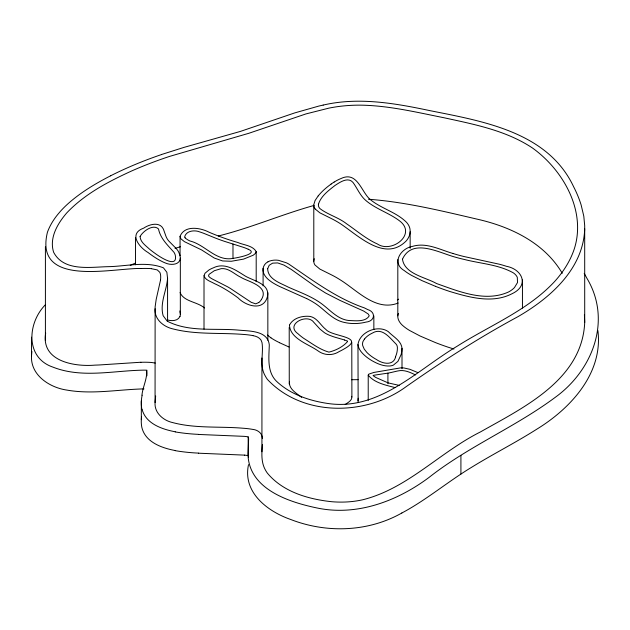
<?xml version="1.0" encoding="UTF-8"?>
<svg xmlns="http://www.w3.org/2000/svg" width="630" height="630" viewBox="0 0 630 630"><rect width="100%" height="100%" fill="white"/><g stroke="black" fill="none" stroke-linecap="round" stroke-linejoin="round"><path stroke-width="0.94" d="M45.21 304.944C27.452 323.088 25.066 357.761 53.03 367.156C81.813 378.465 113.172 370.661 143.026 370.156A48.219 27.838 0 0 1 146.325 370.164C147.956 377.401 142.608 387.143 141.947 395.207M31.508 337.176L31.508 355.926C30.445 375.307 49.786 387.631 66.906 390.088C92.145 394.561 117.692 389.584 143.026 388.915A48.219 27.838 0 0 1 143.971 388.899M267.955 261.789A11.332 6.544 0 0 1 278.421 260.3L286.366 262.805A48.093 27.767 0 0 1 288.509 263.891C312.748 280.295 336.231 298.195 364.298 307.865A69.977 40.399 0 0 1 367.495 309.48C376.338 312.031 374.952 321.324 365.912 322.119C358.131 324.088 349.784 324.056 342.051 321.851C330.671 318.449 323.434 308.18 313.472 302.321A67.591 39.021 0 0 0 311.062 300.888A86.003 49.652 0 0 0 306.723 298.612M262.395 444.615C261.702 453.065 261.017 462.137 265.309 469.83A63.52 36.674 0 0 0 267.411 473.177C283.035 492.006 308.527 499.291 332.01 501.74A64.228 37.083 0 0 0 345.177 502.031A59.094 34.114 0 0 0 363.061 499.692C407.838 488.36 439.968 452.135 480.438 431.936C523.577 407.492 582.104 379.811 584.711 322.521L584.695 225.603L583.797 216.169L581.136 204.955A291.619 168.368 0 0 0 573.607 186.716C547.887 131.969 483.21 121.275 430.085 110.675C395.144 103.288 358.596 96.799 323.182 105.084M584.711 322.521L584.404 314.654M358.147 402.113L357.966 344.555C359.58 331.963 377.811 324.379 388.277 331.624C393.073 336.656 401.349 340.743 402.003 348.335L402.003 368.707M357.966 400.814L358.202 398.223M180.33 258.135L179.952 255.213L178.573 251.843A39.501 22.806 0 0 0 176.235 248.551L168.879 241.109A32.382 18.695 0 0 1 167.438 239.219L167.107 238.668A39.761 22.956 0 0 1 166.454 237.408L166.359 237.211A62.173 35.894 0 0 1 165.926 236.195L163.595 229.643A36.052 20.814 0 0 0 163.154 228.674C159.327 221.39 149.026 224.445 143.687 228.147C128.347 233.565 138.852 247.094 148.113 252.559A123.496 71.3 0 0 0 156.539 258.426A79.325 45.793 0 0 0 160.044 260.458L162.768 261.852A32.579 18.805 0 0 0 165.643 263.088C170.565 265.34 179.881 265.175 180.33 258.135L180.33 314.394M262.395 438.614C262.474 433.353 257.741 429.857 252.89 429.416A54.337 31.374 0 0 0 242.778 428.211C219.516 426.242 195.654 428.652 172.872 422.635C163.43 420.612 154.232 412.965 155.067 402.531L155.122 306.889L156.193 299.376L160.516 280.161M155.067 402.531L155.665 395.971M402.003 348.335L401.775 351.32A76.277 44.037 0 0 1 401.042 354.721L397.916 361.392L393.404 365.109A8.182 4.725 0 0 1 389.836 365.983C383.575 366.416 377.559 363.833 372.212 360.825A58.881 33.996 0 0 1 366.337 356.848C362.502 353.706 358.502 349.752 357.966 344.555M584.711 228.753C583.427 268.789 550.305 298.022 517.884 316.709C479.005 337.696 441.898 361.541 405.783 386.922C365.628 416.194 302.463 416.84 267.411 379.41A63.52 36.674 0 0 1 265.309 376.063C259.08 365.707 263.797 353.674 261.993 342.555C261.206 338.255 256.804 336.215 252.89 335.648M31.508 355.926L31.894 351.438M248.519 464.617C242.448 492.471 267.608 511.481 290.895 519.561C326.553 533.389 368.266 532.035 401.822 513.009M453.135 253.528C440.031 249.779 426.352 242.077 412.374 246.409C400.672 248.409 391.143 263.12 404.413 270.687A55.03 31.768 0 0 0 405.728 271.68L406.736 272.396A69.473 40.107 0 0 0 409.555 274.207A84.987 49.069 0 0 0 411.618 275.42L422.202 280.728L435.409 286.311M398.396 313.441C396.262 318.473 399.995 323.568 403.854 326.498A53.952 31.154 0 0 0 405.728 327.939L406.736 328.655A69.473 40.107 0 0 0 409.555 330.466L420.068 336.003L435.409 342.57A205.931 118.897 0 0 0 448.017 347.161L453.931 349.036M141.545 416.824L141.411 418.257A93.145 53.778 0 0 0 141.829 427.321C145.294 442.291 161.902 448.056 175.282 450.552M204.01 275.814L204.978 273.286L208.963 269.963A26.625 15.372 0 0 1 213.263 267.876C224.831 262.025 235.841 270.238 245.314 276.09C253.614 280.956 270.451 283.862 267.372 296.825C263.371 311.519 245.976 306.062 238.14 297.935C230.745 292.399 222.91 287.422 214.476 283.618C210.9 281.421 205.356 280.287 204.01 275.814L204.01 329.167M248.622 438.921L248.094 454.608A157.028 90.657 0 0 0 248.173 457.514C251.401 489.951 289.642 502.244 316.764 507.922C356.675 516.427 397.058 501.252 428.857 477.556C468.271 446.465 515.261 427.14 555.384 397.239C592.877 370.054 612.226 319.914 586.688 277.909A299.667 173.014 0 0 0 584.215 273.349M268.01 261.82C264.065 263.663 261.93 268.53 263.505 272.64M45.683 332.986C40.745 361.368 74.395 366.888 94.988 365.124A149.649 86.397 0 0 0 99.572 364.951L140.907 362.242M167.572 278.334C166.611 290.847 159.618 303.046 163.131 315.693L167.202 321.158C189.047 332.427 214.877 327.954 238.581 330.12C249.393 331.175 267.648 330.404 269.293 344.807C268.971 357.777 266.6 372.936 277.806 382.473C291.911 395.065 310.606 401.082 329.049 403.649C379.567 410.469 417.139 370.007 456.955 346.342C489.841 325.411 527.601 310.566 554.605 281.539A205.986 118.928 0 0 0 574.481 248.322C586.278 210.318 562.834 169.698 532.318 147.893C506.016 130.441 474.374 124.378 444.04 117.755C417.21 112.416 390.372 105.934 362.904 105.194A91.626 52.896 0 0 0 328.931 108.124L305.959 113.92L248.85 133.284L169.564 156.405A340.145 196.379 0 0 0 131.93 170.84C108.368 181.59 84.711 193.93 66.709 212.964C57.621 223.524 49.045 237.888 53.621 252.244C63.827 271.821 90.114 267.033 108.368 266.663C126.567 266.332 145.939 260.954 163.446 267.837L166.863 272.278L167.572 278.334L167.572 321.308M180.054 255.725L180.054 236.329C184.551 225.005 200.293 227.643 209.026 232.202C218.405 236.226 228.005 239.676 237.817 242.487C243.818 245.149 252.725 245.44 256.197 251.622L256.197 281.697M289.477 381.378C288.304 388.899 296.675 393.364 301.675 397.373M256.197 251.622L255.426 253.417L253.26 255.197L243.55 259.119L231.312 261.277L222.618 260.954L214.287 258.04L201.545 249.897L184.464 241.676L180.818 238.746L180.054 236.329M314.244 258.702L313.803 260.946A17.585 10.151 0 0 0 314.984 265.002L319.859 269.081L331.482 274.877A98.54 56.889 0 0 1 340.42 279.972C357.383 290.501 376.008 311.779 398.16 303.046M368.219 400.404L368.219 375.126L368.818 374.125L373.929 372.432L400.389 367.912A13.009 7.513 0 0 1 404.153 368.014L409.957 369.322L417.879 372.621M179.944 316.441C177.904 321.103 171.667 321.198 167.454 319.938M395.632 356.832C393.348 366.243 382.371 363.691 376.496 359.533A52.384 30.24 0 0 1 366.904 352.461L364.266 349.17L362.723 345.61A20.695 11.954 0 0 1 363.014 341.468L364.447 339.042M261.497 299.407C268.947 287.28 251.197 282.327 243.4 278.649A65.961 38.084 0 0 1 240.408 277.058C234.344 274.066 228.8 268.057 221.532 268.632A10.734 6.198 0 0 0 221.067 268.687L214.334 270.711L209.341 274.152A9.93 5.733 0 0 0 208.987 274.633L208.703 275.192A3.748 2.166 0 0 0 208.703 276.224L208.821 276.389A5.528 3.189 0 0 0 209.081 276.72L210.349 277.791A36.335 20.979 0 0 0 213.814 279.775L227.721 286.878A91.689 52.936 0 0 1 230.509 288.548L251.299 302.353L255.725 303.841L258.702 302.565M318.189 195.898L315.047 200.568L313.803 204.679A17.53 10.119 0 0 0 315.236 209.097M331.081 184.054L334.128 182.023M597.894 330.577C603.256 373.228 570.599 408.508 536.697 429.243C515.364 442.795 492.77 454.198 471.279 467.491C450.348 480.17 431.353 495.786 410.287 508.26A210.262 121.393 0 0 1 401.822 513.009M345.193 404.539C347.736 402.594 352.052 400.688 351.894 396.979L351.776 342.326M397.317 299.927L398.57 299.163M110.683 175.77C95.823 183.385 81.325 192.024 68.733 203.088A162.367 93.744 0 0 0 60.37 211.373L57.739 214.491A139.844 80.734 0 0 0 47.423 232.257C33.91 287.737 112.116 267.978 140.907 268.474M130.237 265.403L131.93 264.608A340.145 196.379 0 0 1 135.3 263.143M161.461 154.531L183.913 147.412L240.369 131.426L294.738 112.904L318.953 106.037A146.349 84.491 0 0 1 323.182 105.084M175.038 248.433L180.511 246.692M313.929 205.475C281.673 214.468 250.819 227.91 218.279 235.998M415.469 374.937C410.146 372.314 404.153 369.511 398.081 370.912A35.398 20.436 0 0 0 396.105 371.33L391.781 372.346A53.471 30.87 0 0 1 387.915 373.133L383.323 373.826M382.67 373.913L374.291 375.173A15.081 8.71 0 0 0 373.984 375.236L373.582 375.338A7.741 4.465 0 0 0 373.086 375.48L373.425 375.811A13.687 7.899 0 0 0 373.889 376.181L373.96 376.236A25.539 14.75 0 0 0 376.055 377.591L388.072 382.875L398.782 385.308A11.34 6.544 0 0 0 399.215 385.332M358.155 379.662L351.516 379.717M368.526 199.253C406.445 202.041 443.575 211.365 480.517 219.941C512.686 227.737 544.997 243.794 562.259 273.302M198.442 434.448L244.59 436.37A29.508 17.041 0 0 1 247.732 436.803L248.173 436.889A25.058 14.466 0 0 1 248.598 438.921M198.442 453.198L244.59 455.128M151.405 268.703L157.264 269.916L159.784 272.294A22.074 12.742 0 0 1 160.469 274.507L160.619 275.357A64.685 37.351 0 0 1 160.485 280.161M395.041 387.592C385.796 385.119 374.291 382.898 368.219 375.126M248.527 457.065A25.058 14.466 0 0 0 248.196 455.64L247.779 455.569A29.508 17.041 0 0 0 244.59 455.128M175.282 431.802C162.178 429.29 145.876 423.856 142.081 409.342M155.24 363.053L151.405 362.47A54.629 31.539 0 0 0 140.915 362.297M344.523 339.956L336.373 337.625A68.733 39.682 0 0 1 333.057 336.593L329.671 335.341A31.169 17.994 0 0 1 324.371 332.64L319.922 329.017L314.512 323.095A61.008 35.217 0 0 0 313.834 322.379C307.282 312.897 284.689 324.474 298.069 333.805A76.254 44.021 0 0 0 303.573 338.247C311.661 343.295 319.67 349.54 328.939 352.131C335.648 350.445 342.507 347.146 347.185 341.964A4.922 2.843 0 0 0 347.406 341.413A0.992 0.567 0 0 0 347.406 341.255M288.997 347.012L279.578 342.736M248.212 249.244C259.922 254.071 234.525 258.198 232.328 258.505C215.846 261.206 204.978 244.637 189.977 240.991A39.8 22.979 0 0 1 187.834 239.873L185.992 238.652A8.946 5.166 0 0 1 185.11 237.809M306.723 298.612L279.578 286.477A76.388 44.1 0 0 1 271.861 282.193L269.577 280.515A33.768 19.498 0 0 1 263.419 272.656M204.506 307.983C197.347 301.691 183.991 301.801 180.054 292.588M270.939 337.782L269.577 336.782A33.768 19.498 0 0 1 267.577 335.042M315.268 209.089L319.859 212.822L331.482 218.618A98.54 56.889 0 0 1 340.42 223.713C358.423 235.636 385.08 262.537 406.35 240.778A38.406 22.176 0 0 0 410.106 230.076L409.854 228.383A32.232 18.609 0 0 0 406.602 222.406C396.459 212.184 381.67 208.766 370.582 199.812A44.045 25.428 0 0 1 369.133 198.529C361.029 190.394 356.667 171.108 341.09 178.495A38.273 22.097 0 0 0 334.191 182.062M351.509 396.325L351.894 396.979M435.417 286.303A203.025 117.212 0 0 0 449.481 291.383C469.248 297.36 492.361 303.865 511.962 293.769C529.822 285.437 522.152 269.144 506.378 266.285A80.112 46.25 0 0 0 499.425 264.238L464.042 256.536A120.692 69.678 0 0 1 453.143 253.528M155.067 308.763C154.2 319.497 163.894 327.112 173.541 329.057C196.15 334.766 219.736 332.593 242.786 334.388A54.337 31.374 0 0 1 252.921 335.585M289.209 327.387L289.264 384.072M522.443 279.933L522.443 308.062M460.916 455.333L460.916 474.083M410.154 231.777L410.154 248.267M397.814 259.599L397.814 315.858M387.915 373.133L387.915 383.804M373.85 315.906L373.85 329.506M313.795 205.136L313.795 261.395M267.844 292.698L267.844 340.231M263.096 268.364L263.096 285.823M261.93 357.998L261.93 451.765M248.173 436.889L248.173 455.647M232.982 244.007L232.982 258.56M146.908 370.18L146.908 375.811M141.325 400.94L141.325 419.69M135.497 237.652L135.497 264.813M45.407 246.795L45.407 340.562M198.458 453.104A111.849 64.575 0 0 1 175.227 450.663M141.86 409.358A105.478 60.897 0 0 1 142.16 395.223M198.458 434.353A111.849 64.575 0 0 1 175.227 431.912M185.11 237.809A5.15 2.977 0 0 1 184.661 236.848C186.173 230.604 194.78 229.785 199.907 231.982A46.683 26.956 0 0 1 202.427 232.84L202.773 232.966A82.191 47.455 0 0 1 204.341 233.565L214.617 237.738A141.104 81.467 0 0 0 224.453 241.337L243.282 247.299A49.345 28.492 0 0 1 248.228 249.228M344.445 340.082A8.962 5.174 0 0 1 347.461 341.161M364.494 339.058A27.46 15.852 0 0 1 372.393 333.081C382.252 327.065 389.789 337.9 395.986 343.98A12.561 7.253 0 0 1 397.034 345.673L397.27 346.61A26.72 15.427 0 0 1 397.388 347.697A60.685 35.036 0 0 1 395.482 356.808M279.618 342.712A72.946 42.115 0 0 1 270.876 337.814M318.213 195.906A99.296 57.33 0 0 1 331.144 184.078M179.81 310.984A37.249 21.507 0 0 1 180.219 312.708M180.164 312.708A23.034 13.293 0 0 1 180.022 316.449M261.45 299.4A21.239 12.261 0 0 1 258.749 302.589M110.66 175.754A337.617 194.922 0 0 1 161.493 154.563M140.915 268.53A54.629 31.539 0 0 1 151.421 268.632M318.441 204.238L318.418 205.498A12.435 7.182 0 0 0 320.064 208.695C328.277 214.893 338.712 217.5 346.839 223.973C356.863 230.824 366.164 238.959 377.339 243.952C391.632 253.748 417.265 234.234 399.57 220.87C389.206 213.003 376.299 209.199 366.258 200.852C360.21 195.977 357.462 188.543 352.997 182.448C347.925 176.573 339.924 182.267 335.018 185.464C328.506 190.543 321.001 196.04 318.441 204.238M140.088 236.51C140.285 242.188 145.9 245.692 149.617 249.244A128.441 74.151 0 0 0 155.24 253.512C159.374 256.567 178.062 269.199 175.274 255.158A34.28 19.79 0 0 0 174.069 252.425C167.816 245.235 160.5 238.754 158.477 228.926C153.082 223.784 142.892 231.241 140.088 236.51M267.663 268.719C267.876 279.279 280.35 282.996 288.13 287.052C300.266 292.509 313.197 296.856 323.662 305.337C331.309 311.393 338.562 319.481 348.863 320.512C355.344 320.709 365.558 322.237 369.251 315.795L368.235 314.039L363.715 311.078L340.035 300.431L325.655 293.06L315.299 286.524L291.288 269.435L283.941 265.088L277.673 262.923L272.656 263.143L269.215 265.261L267.663 268.719M402.475 259.182C404.57 274.113 425.604 277.2 436.574 283.555C459.081 291.469 485.124 302.51 508.528 291.989A30.122 17.388 0 0 0 514.45 287.587L517.521 282.524L517.309 277.42A18.845 10.883 0 0 0 513.395 272.892C498.519 264.545 480.903 263.702 464.633 259.536A119.763 69.142 0 0 1 454.254 256.859C438.637 252.496 412.177 237.896 402.475 259.182M289.477 325.119C290.162 338.688 308.164 343.941 317.811 350.745C324.19 355.509 332.601 355.887 339.286 351.509A65.087 37.579 0 0 0 343.767 349.138C366.841 336.349 332.199 337.011 325.868 329.443C320.481 325.269 317.244 317.859 310.031 316.425C302.558 315.551 293.076 317.906 289.477 325.119"/></g></svg>
